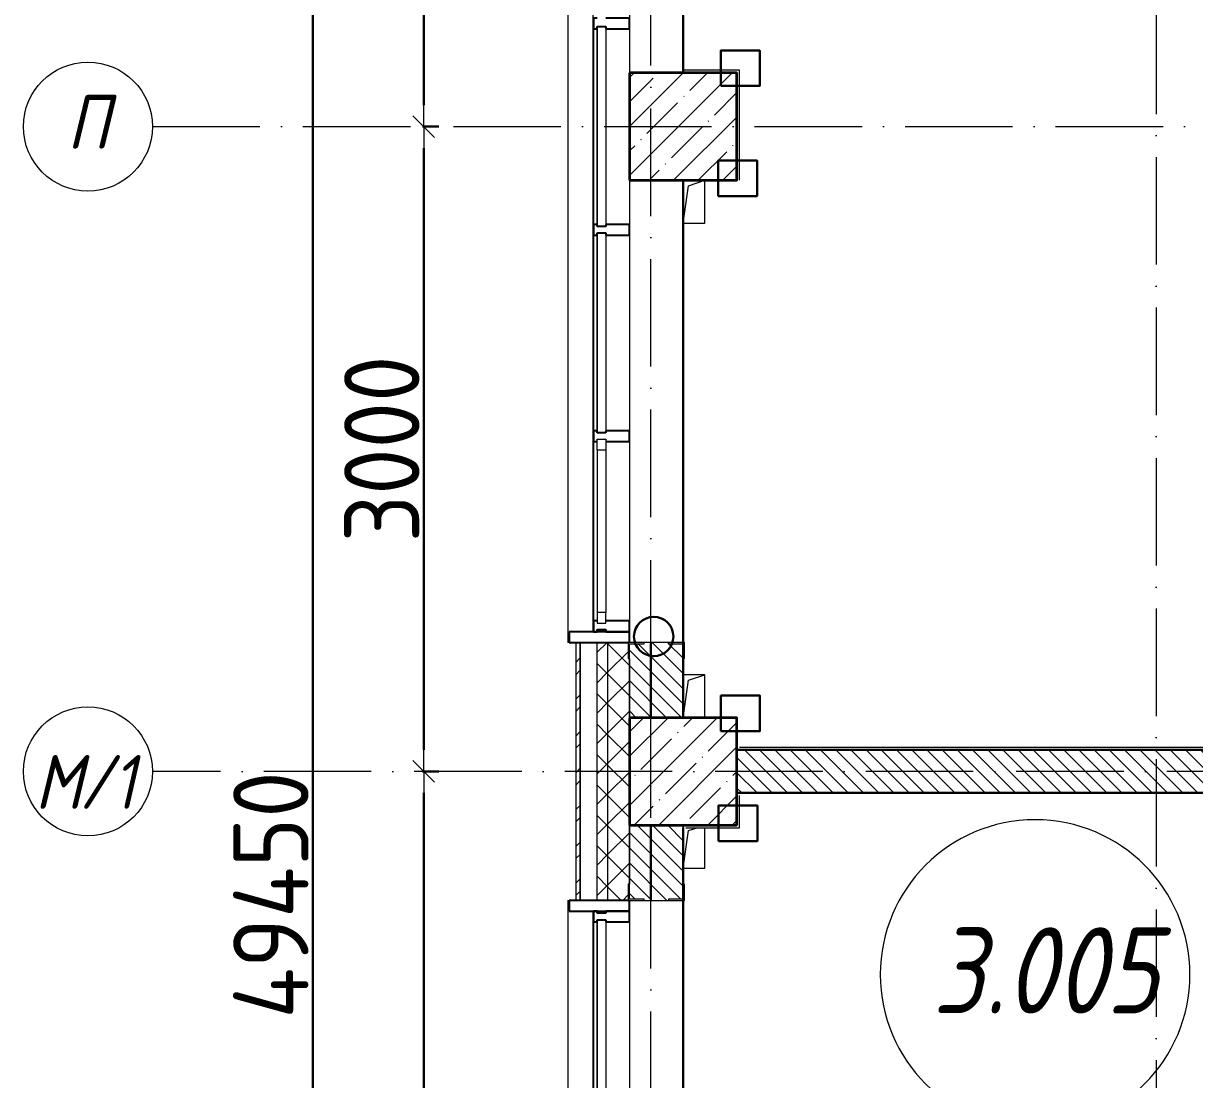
# Model space of a CAD drawing. Header units: millimetres. Extents: x -213536 to 1564669, y -45299 to 942238.
# Drawn here: x 427773 to 433220, y 449102 to 454015 of the extents above; entities that cross this region are included whole.
import ezdxf

# ---------------------------------------------------------------- set-up
doc = ezdxf.new("R2010")
doc.units = ezdxf.units.MM
doc.linetypes.add('50_200_ШТРИХ_1Т_ш5_п1_п1_', pattern=[700, 500, -100, 0, -100])
doc.linetypes.add('Штрих короткий', pattern=[300, 150, -150])
for name, color, linetype, lineweight in [('0-1', 7, 'Continuous', 5), ('0-2', 7, 'Continuous', 9), ('2) ПГП 4м', 4, 'Continuous', 30), ('2.1) ПГП окна 2.8 м', 5, 'Continuous', 30), ('3) ЖБ 4м', 3, 'Continuous', 30), ('3.1) ЖБ окна 1.2 м', 102, 'Continuous', 30), ('4) Метл уголки', 6, 'Continuous', 30), ('5) Швы', 2, 'Continuous', 30), ('Импосты витража', 7, 'Continuous', 9), ('Импосты витража-1', 7, 'Continuous', 25), ('Каркас_Импост', 7, 'Continuous', 13), ('Марки помещений', 7, 'Continuous', 9), ('Несущие колонны', 7, 'Continuous', 9), ('Несущие колонны-1', 7, 'Continuous', 35), ('Обобщенные модели', 7, 'Continuous', 9), ('Общие ребра', 7, 'Continuous', 9), ('Окна', 7, 'Continuous', 9), ('Оси', 7, 'Continuous', 9), ('Оси-1', 7, 'Continuous', 20), ('Оси-2', 7, '50_200_ШТРИХ_1Т_ш5_п1_п1_', 9), ('Остекление-1', 7, 'Continuous', 9), ('Перемычка-1', 7, 'Штрих короткий', 9), ('Размеры', 7, 'Continuous', 15), ('Стены', 7, 'Continuous', 9), ('Стены-1', 7, 'Continuous', 13), ('Штриховка разреза-1', 7, 'Continuous', 9)]:
    doc.layers.add(name, color=color, linetype=linetype, lineweight=lineweight)
doc.layers.add('Каркас_Импост-2', color=7, linetype='Continuous', lineweight=9, true_color=0xaaaaaa)
doc.layers.get('0-2').off()
doc.styles.add('ISOCPEUR_I_1', font='isocpeui.ttf', dxfattribs={"width": 0.85, "height": 2.5})
doc.styles.add('ISOCPEUR_I_2', font='isocpeui.ttf', dxfattribs={"width": 0.85, "height": 2.3})
doc.styles.add('СПДС', font='isocpeur.ttf', dxfattribs={"width": 0.9})
doc.dimstyles.new('Размера А3', dxfattribs={"dimtxt": 200, "dimasz": 100, "dimexe": 70, "dimexo": 100, "dimgap": 20, "dimtad": 1, "dimdec": 0, "dimrnd": 10, "dimzin": 0, "dimdsep": 46, "dimtxsty": 'СПДС', "dimblk": 'ARROWHEAD_6', "dimcen": 1, "dimclrd": 256, "dimclre": 256, "dimclrt": 256, "dimazin": 0, "dimtfac": 1, "dimtdec": 0, "dimtmove": 2, "dimatfit": 3, "dimfxl": 1, "dimtolj": 1, "dimtzin": 0, "dimarcsym": 0})
pattern_1 = [(45, (0, 0), (-70.71068, 70.71068), []), (135, (0, 0), (-70.71068, -70.71068), [])]
pattern_2 = [(135, (0, 0), (-35.35534, -35.35534), [])]

# ---------------------------------------------------------------- blocks, each defined once
blk = doc.blocks.new('Ось сетки - Круг_Ø6_00__ISO-2_5_0_9K_-16731441-АИ2_03_План отделки стен 3-го этажа _Часть 2_')
at = {"layer": 'Оси-1'}
blk.add_circle((0, 0), 3, dxfattribs=at)
blk = doc.blocks.new('ARROWHEAD_6')
at = {"color": 0, "linetype": 'Continuous'}
for p, q in [((0, 0), (-1, 0)), ((-0.5, -0.5), (0.5, 0.5))]:
    blk.add_line(p, q, dxfattribs=at)
blk = doc.blocks.new('*D4695')
at = {"layer": 'Defpoints', "color": 0, "transparency": 16777216}
for p in [(429529.1, 450535.4), (429635.2, 450535.4), (429529.1, 444535.4)]:
    blk.add_point(p, dxfattribs=at)
at = {"layer": 'Размеры', "lineweight": -2, "transparency": 16777216}
for p, q in [((429629.1, 450535.4), (429705.2, 450535.4)), ((429635.2, 444635.4), (429635.2, 450435.4)), ((429629.1, 444535.4), (429705.2, 444535.4))]:
    blk.add_line(p, q, dxfattribs=at)
at = {"layer": 'Размеры', "lineweight": -2, "transparency": 16777216, "xscale": 100, "yscale": 100, "zscale": 100}
for p, rotation in [((429635.2, 450535.4), 90), ((429635.2, 444535.4), 270)]:
    blk.add_blockref('ARROWHEAD_6', p, dxfattribs=dict(at, rotation=rotation))
at = {"layer": 'Размеры', "transparency": 16777216, "insert": (429440.2, 447535.4), "char_height": 350, "width": 2.488, "attachment_point": 5, "rotation": 90, "style": 'СПДС'}
blk.add_mtext('\\A1;6000', dxfattribs=at)
blk = doc.blocks.new('*D4696')
at = {"layer": 'Defpoints', "color": 0, "transparency": 16777216}
for p in [(429529.1, 453535.4), (429635.2, 453535.4), (429529.1, 450535.4)]:
    blk.add_point(p, dxfattribs=at)
at = {"layer": 'Размеры', "lineweight": -2, "transparency": 16777216}
for p, q in [((429629.1, 453535.4), (429705.2, 453535.4)), ((429635.2, 450635.4), (429635.2, 453435.4)), ((429629.1, 450535.4), (429705.2, 450535.4))]:
    blk.add_line(p, q, dxfattribs=at)
at = {"layer": 'Размеры', "lineweight": -2, "transparency": 16777216, "xscale": 100, "yscale": 100, "zscale": 100}
for p, rotation in [((429635.2, 453535.4), 90), ((429635.2, 450535.4), 270)]:
    blk.add_blockref('ARROWHEAD_6', p, dxfattribs=dict(at, rotation=rotation))
at = {"layer": 'Размеры', "transparency": 16777216, "insert": (429440.2, 452035.4), "char_height": 350, "width": 2.488, "attachment_point": 5, "rotation": 90, "style": 'СПДС'}
blk.add_mtext('\\A1;3000', dxfattribs=at)
blk = doc.blocks.new('*D4697')
at = {"layer": 'Defpoints', "color": 0, "transparency": 16777216}
for p in [(429529.1, 459535.4), (429635.2, 459535.4), (429529.1, 453535.4)]:
    blk.add_point(p, dxfattribs=at)
at = {"layer": 'Размеры', "lineweight": -2, "transparency": 16777216}
for p, q in [((429629.1, 459535.4), (429705.2, 459535.4)), ((429635.2, 453635.4), (429635.2, 459435.4)), ((429629.1, 453535.4), (429705.2, 453535.4))]:
    blk.add_line(p, q, dxfattribs=at)
at = {"layer": 'Размеры', "lineweight": -2, "transparency": 16777216, "xscale": 100, "yscale": 100, "zscale": 100}
for p, rotation in [((429635.2, 459535.4), 90), ((429635.2, 453535.4), 270)]:
    blk.add_blockref('ARROWHEAD_6', p, dxfattribs=dict(at, rotation=rotation))
at = {"layer": 'Размеры', "transparency": 16777216, "insert": (429440.2, 456535.4), "char_height": 350, "width": 2.488, "attachment_point": 5, "rotation": 90, "style": 'СПДС'}
blk.add_mtext('\\A1;6000', dxfattribs=at)
blk = doc.blocks.new('*D4702')
at = {"layer": 'Defpoints', "color": 0, "transparency": 16777216}
for p in [(429013.2, 474685.4), (429119.2, 474685.4), (429013.2, 425235.4)]:
    blk.add_point(p, dxfattribs=at)
at = {"layer": 'Размеры', "lineweight": -2, "transparency": 16777216}
for p, q in [((429113.2, 474685.4), (429189.2, 474685.4)), ((429119.2, 425335.4), (429119.2, 474585.4)), ((429113.2, 425235.4), (429189.2, 425235.4))]:
    blk.add_line(p, q, dxfattribs=at)
at = {"layer": 'Размеры', "lineweight": -2, "transparency": 16777216, "xscale": 100, "yscale": 100, "zscale": 100}
for p, rotation in [((429119.2, 474685.4), 90), ((429119.2, 425235.4), 270)]:
    blk.add_blockref('ARROWHEAD_6', p, dxfattribs=dict(at, rotation=rotation))
at = {"layer": 'Размеры', "transparency": 16777216, "insert": (428924.2, 449960.4), "char_height": 350, "width": 3.261, "attachment_point": 5, "rotation": 90, "style": 'СПДС'}
blk.add_mtext('\\A1;49450', dxfattribs=at)
blk = doc.blocks.new('BSC_Колонна _Прямоугольная - 500х500-V37-АИ2_03_План отделки стен 3-го этажа _Часть 2_')
at = {"layer": 'Несущие колонны'}
h = blk.add_hatch(dxfattribs=at)
h.set_pattern_fill('FP_45', color=256, style=0, pattern_type=2)
h.set_pattern_definition([(45, (-150, -28300), (-114.04925, 114.04925), []), (45, (-35.95, -28300), (-114.04925, 114.04925), [201.613, -40.323, 3.353, -36.97])])
h.paths.add_polyline_path([(-250, -250), (250, -250), (250, 250), (-250, 250), (-250, -97.8)], flags=0)
at = {"layer": 'Несущие колонны-1'}
for p, q in [((250, 250), (-250, 250)), ((-250, 250), (-250, -250)), ((250, -250), (250, 250)), ((-250, -250), (250, -250))]:
    blk.add_line(p, q, dxfattribs=at)
blk = doc.blocks.new('BSC_Колонна _Прямоугольная - 500х500-V43-АИ2_03_План отделки стен 3-го этажа _Часть 2_')
at = {"layer": 'Несущие колонны'}
h = blk.add_hatch(dxfattribs=at)
h.set_pattern_fill('FP_51', color=256, style=0, pattern_type=2)
h.set_pattern_definition([(45, (-150, -25300), (-114.0493, 114.0493), []), (45, (-35.95, -25300), (-114.0493, 114.0493), [201.613, -40.323, 3.353, -36.97])])
h.paths.add_polyline_path([(-250, -250), (250, -250), (250, 250), (-250, 250), (-250, 130.1)], flags=0)
at = {"layer": 'Несущие колонны-1'}
for p, q in [((250, 250), (-250, 250)), ((-250, 250), (-250, -250)), ((250, -250), (250, 250)), ((-250, -250), (250, -250))]:
    blk.add_line(p, q, dxfattribs=at)
blk = doc.blocks.new('Проем_Дверь_Прямоугольный - 1800х2700h_оконные проемы-25805030-АИ2_03_План отделки стен 3-го этажа _Часть 2_')
at = {"layer": 'Перемычка-1'}
for p, q in [((900, 125), (-900, 125)), ((900, -125), (-900, -125))]:
    blk.add_line(p, q, dxfattribs=at)
blk = doc.blocks.new('Проем_Дверь_Прямоугольный - 2150х2700h_витражные проемы-27177106-АИ2_03_План отделки стен 3-го этажа _Часть 2_')
at = {"layer": 'Перемычка-1'}
for p, q in [((1075, 125), (-1075, 125)), ((1075, -125), (-1075, -125))]:
    blk.add_line(p, q, dxfattribs=at)
blk = doc.blocks.new('PNS_Панель прямоугольная1 - Нр_Стекло - 40мм-25293744-АИ2_03_План отделки стен 3-го этажа _Часть 2_')
at = {"layer": 'Остекление-1'}
for p, q in [((-800, 40), (800, 40)), ((-810, 0), (810, 0)), ((800, 0), (-800, 0))]:
    blk.add_line(p, q, dxfattribs=at)
blk = doc.blocks.new('Прямоугольный импост - Импост структурный с накладкой - 150мм-25651488-АИ2_03_План отделки стен 3-го этажа _Часть 2_')
at = {"layer": 'Импосты витража'}
for p, q in [((41650, -100), (43250, -100)), ((41650, -267), (43250, -267))]:
    blk.add_line(p, q, dxfattribs=at)
blk = doc.blocks.new('Прямоугольный импост - Импост структурный с накладкой - 150мм-25651501-АИ2_03_План отделки стен 3-го этажа _Часть 2_')
at = {"layer": 'Импосты витража-1'}
for p, q in [((-25, 0), (-25, 17)), ((-25, 17), (25, 17)), ((-15, 0), (-25, 0)), ((-15, -40), (-15, 0)), ((25, 0), (15, 0)), ((15, 0), (15, -40)), ((25, 17), (25, 0)), ((-25, -150), (-25, -40)), ((-25, -40), (-15, -40)), ((15, -40), (25, -40)), ((25, -40), (25, -150)), ((25, -150), (-25, -150))]:
    blk.add_line(p, q, dxfattribs=at)
blk = doc.blocks.new('Прямоугольный импост - Откос НВФ_50х280 мм-25995273-АИ2_03_План отделки стен 3-го этажа _Часть 2_')
at = {"layer": 'Импосты витража-1'}
for p, q in [((0, 130), (-50, 130)), ((-50, 130), (-50, -150)), ((0, -144), (0, 130)), ((-50, -150), (0, -150))]:
    blk.add_line(p, q, dxfattribs=at)
blk = doc.blocks.new('Фахверк_СКБ_Уголок - 250_2700-27497298-АИ2_03_План отделки стен 3-го этажа _Часть 2_')
at = {"layer": 'Обобщенные модели'}
for p, q in [((200, 181), (125, 181)), ((125, 181), (125, 106)), ((131, 106), (131, 175)), ((131, 175), (200, 175)), ((200, 175), (200, 181)), ((125, 106), (131, 106)), ((131, -6), (125, -6)), ((125, -6), (125, -81)), ((131, -75), (131, -6)), ((125, -81), (200, -81)), ((200, -75), (131, -75)), ((200, -81), (200, -75))]:
    blk.add_line(p, q, dxfattribs=at)
blk = doc.blocks.new('PNS_Панель прямоугольная1 - Нр_Стекло - 40мм-25328009-АИ2_03_План отделки стен 3-го этажа _Часть 2_')
at = {"layer": 'Остекление-1'}
for p, q in [((-455, 40), (455, 40)), ((-465, 0), (465, 0)), ((455, 0), (-455, 0))]:
    blk.add_line(p, q, dxfattribs=at)
blk = doc.blocks.new('PNS_Панель прямоугольная2 - Нр_Стекло - 40мм-28855703-АИ2_03_План отделки стен 3-го этажа _Часть 2_')
at = {"layer": 'Каркас_Импост'}
for p, q in [((-427.5, 0), (-427.5, 40)), ((-427.5, 40), (-377.5, 40)), ((-377.5, 40), (-377.5, 0)), ((427.5, 40), (377.5, 40)), ((377.5, 40), (377.5, 0)), ((427.5, 0), (427.5, 40)), ((-377.5, 0), (-427.5, 0)), ((377.5, 0), (427.5, 0))]:
    blk.add_line(p, q, dxfattribs=at)
at = {"layer": 'Каркас_Импост-2'}
for p, q in [((-377.5, 40), (377.5, 40)), ((-377.5, 0), (377.5, 0))]:
    blk.add_line(p, q, dxfattribs=at)
blk = doc.blocks.new('Прямоугольный импост - Откос НВФ_50х280 мм-V169-АИ2_03_План отделки стен 3-го этажа _Часть 2_')
at = {"layer": 'Импосты витража-1'}
for p, q in [((-50, 130), (0, 130)), ((-50, -150), (-50, 130)), ((0, 130), (0, -144)), ((0, -150), (-50, -150))]:
    blk.add_line(p, q, dxfattribs=at)
blk = doc.blocks.new('Прямоугольный импост - Импост структурный с накладкой - 150мм-V193-АИ2_03_План отделки стен 3-го этажа _Часть 2_')
at = {"layer": 'Импосты витража'}
for p, q in [((-267, 28755), (-267, 27845)), ((-100, 28755), (-100, 28550)), ((-100, 28050), (-100, 27845))]:
    blk.add_line(p, q, dxfattribs=at)
blk = doc.blocks.new('Прямоугольный импост - Импост структурный с накладкой - 150мм-28072245-АИ2_03_План отделки стен 3-го этажа _Часть 2_')
at = {"layer": 'Импосты витража'}
for p, q in [((48535, -100), (49445, -100)), ((48535, -267), (49445, -267))]:
    blk.add_line(p, q, dxfattribs=at)
blk = doc.blocks.new('Прямоугольный импост - Импост структурный с накладкой - 150мм-28072255-АИ2_03_План отделки стен 3-го этажа _Часть 2_')
at = {"layer": 'Импосты витража'}
for p, q in [((47650, -100), (48485, -100)), ((47650, -267), (48485, -267))]:
    blk.add_line(p, q, dxfattribs=at)
blk = doc.blocks.new('Прямоугольный импост - Импост структурный с накладкой - 150мм-V192-АИ2_03_План отделки стен 3-го этажа _Часть 2_')
at = {"layer": 'Импосты витража-1'}
for p, q in [((-25, 0), (-25, 17)), ((-25, 17), (25, 17)), ((25, 0), (15, 0)), ((15, 0), (15, -40)), ((25, 17), (25, 0)), ((-25, -150), (-25, -40)), ((15, -40), (25, -40)), ((25, -40), (25, -150)), ((25, -150), (-25, -150))]:
    blk.add_line(p, q, dxfattribs=at)
blk = doc.blocks.new('Прямоугольный импост - Импост структурный с накладкой - 150мм-28072285-АИ2_03_План отделки стен 3-го этажа _Часть 2_')
at = {"layer": 'Импосты витража-1'}
for p, q in [((-25, 0), (-25, 17)), ((-25, 17), (25, 17)), ((-15, 0), (-25, 0)), ((-15, -40), (-15, 0)), ((25, 0), (15, 0)), ((15, 0), (15, -40)), ((25, 17), (25, 0)), ((-25, -150), (-25, -40)), ((-25, -40), (-15, -40)), ((15, -40), (25, -40)), ((25, -40), (25, -150)), ((25, -150), (-25, -150))]:
    blk.add_line(p, q, dxfattribs=at)
blk = doc.blocks.new('Прямоугольный импост - Импост структурный с накладкой - 150мм-V191-АИ2_03_План отделки стен 3-го этажа _Часть 2_')
at = {"layer": 'Импосты витража-1'}
for p, q in [((-25, 0), (-25, 17)), ((-25, 17), (25, 17)), ((-15, 0), (-25, 0)), ((-15, -40), (-15, 0)), ((25, 17), (25, 0)), ((-25, -150), (-25, -40)), ((-25, -40), (-15, -40)), ((25, -40), (25, -150)), ((25, -150), (-25, -150))]:
    blk.add_line(p, q, dxfattribs=at)
blk = doc.blocks.new('AR_Отверстие прямоугольное _в плите_ - AR_Отверстие прямоугольное _в плите_-V213-АИ2_03_План отделки стен 3-го этажа _Часть 2_')
at = {"layer": 'Обобщенные модели'}
for p, q in [((-50, -100), (-25, 75)), ((-25, 75), (50, 100)), ((50, -100), (50, 100)), ((-50, -100), (50, -100))]:
    blk.add_line(p, q, dxfattribs=at)
blk = doc.blocks.new('AR_Отверстие прямоугольное _в плите_ - AR_Отверстие прямоугольное _в плите_-V214-АИ2_03_План отделки стен 3-го этажа _Часть 2_')
at = {"layer": 'Обобщенные модели'}
for p, q in [((-50, -100), (-25, 75)), ((-25, 75), (14.5, 88.2)), ((50, -100), (50, 88.2)), ((-50, -100), (50, -100))]:
    blk.add_line(p, q, dxfattribs=at)
blk = doc.blocks.new('AR_Отверстие прямоугольное _в плите_ - AR_Отверстие прямоугольное _в плите_-V215-АИ2_03_План отделки стен 3-го этажа _Часть 2_')
at = {"layer": 'Обобщенные модели'}
for p, q in [((50, 100), (-50, 100)), ((-50, -100), (-25, 75)), ((-25, 75), (50, 100)), ((50, -100), (50, 100))]:
    blk.add_line(p, q, dxfattribs=at)
blk = doc.blocks.new('Отлив_СКБ - Отлив витража_120_НВФ-31886035-АИ2_03_План отделки стен 3-го этажа _Часть 2_')
at = {"layer": 'Окна'}
for p, q in [((0, 113), (0, 120)), ((4800, 120), (0, 120)), ((4800, 120), (4800, 113)), ((50, 2), (4750, 2))]:
    blk.add_line(p, q, dxfattribs=at)
blk = doc.blocks.new('Отлив_СКБ - Отлив витража_120_НВФ-V269-АИ2_03_План отделки стен 3-го этажа _Часть 2_')
at = {"layer": 'Окна'}
for p, q in [((0, 113), (0, 120)), ((1800, 120), (0, 120)), ((1800, 120), (1800, 113)), ((50, 2), (1750, 2))]:
    blk.add_line(p, q, dxfattribs=at)
blk = doc.blocks.new('0125-Р-ОО-Ш2-АР-о_23_10_2024_rvt-1-АИ2_03_План отделки стен 3-го этажа _Часть 2_')
at = {"layer": 'Штриховка разреза-1'}
h = blk.add_hatch(dxfattribs=at)
h.set_pattern_fill('FP_1', color=256, style=0, pattern_type=2)
h.set_pattern_definition(pattern_2)
h.paths.add_polyline_path([(81, 25550), (150, 25550), (150, 25894), (81, 25894), (81, 25900), (-31, 25900), (-31, 25894), (-100, 25894), (-100, 25550)], flags=0)
h.paths.add_polyline_path([(81, 30700), (81, 30706), (150, 30706), (150, 31894), (81, 31894), (81, 31900), (-31, 31900), (-31, 31894), (-100, 31894), (-100, 30706), (-31, 30706), (-31, 30700)], flags=0)
h.paths.add_polyline_path([(81, 33700), (81, 33706), (150, 33706), (150, 34050), (-100, 34050), (-100, 33706), (-31, 33706), (-31, 33700)], flags=0)
h = blk.add_hatch(dxfattribs=at)
h.set_pattern_fill('FP_80', color=256, style=0, pattern_type=2)
h.set_pattern_definition([(45, (0, 0), (-85.5366, 85.5366), []), (45, (57.02, 0), (-85.5366, 85.5366), [])])
h.paths.add_polyline_path([(-350, 11335), (-330, 11335), (-330.3, 13650), (-350, 13650), (-350, 12493.2)], flags=0)
h.paths.add_polyline_path([(-350, 15450), (-330, 15450), (-330.3, 16900), (-350, 16900), (-350, 16189.5)], flags=0)
h.paths.add_polyline_path([(-330.3, 18700), (-330, 18700), (-330.3, 19900), (-350, 19900), (-350, 18700)], flags=0)
h.paths.add_polyline_path([(-330.3, 21700), (-330, 21700), (-330.3, 22900), (-350, 22900), (-350, 21700)], flags=0)
h.paths.add_polyline_path([(-330.3, 24700), (-330, 24700), (-330.3, 25900), (-350, 25900), (-350, 24700)], flags=0)
h = blk.add_hatch(dxfattribs=at)
h.set_pattern_fill('FP_81', color=256, style=0, pattern_type=2)
h.set_pattern_definition(pattern_1)
h.paths.add_polyline_path([(-200, 11335), (-200, 13650), (-250, 13650), (-250, 11335)], flags=0)
h.paths.add_polyline_path([(-250, 15450), (-200, 15450), (-200, 16900), (-250, 16900), (-250, 16189.5)], flags=0)
h.paths.add_polyline_path([(-200, 18700), (-200, 19900), (-250, 19900), (-250, 18700)], flags=0)
h.paths.add_polyline_path([(-250, 21700), (-200, 21700), (-200, 22900), (-250, 22900), (-250, 21733.8)], flags=0)
h.paths.add_polyline_path([(-200, 24700), (-200, 25900), (-250, 25900), (-250, 24700)], flags=0)
h = blk.add_hatch(dxfattribs=at)
h.set_pattern_fill('FP_81', color=256, style=0, pattern_type=2)
h.set_pattern_definition(pattern_1)
h.paths.add_polyline_path([(-200, 11335), (-100, 11335), (-100, 13575), (-106, 13575), (-106, 13650), (-200, 13650), (-200, 11350)], flags=0)
h.paths.add_polyline_path([(-200, 15450), (-106, 15450), (-106, 15525), (-100, 15525), (-100, 16825), (-106, 16825), (-106, 16900), (-200, 16900), (-200, 16189.5)], flags=0)
h.paths.add_polyline_path([(-200, 18700), (-106, 18700), (-106, 18775), (-100, 18775), (-100, 19825), (-106, 19825), (-106, 19900), (-200, 19900), (-200, 18961.6)], flags=0)
h.paths.add_polyline_path([(-200, 21700), (-106, 21700), (-106, 21775), (-100, 21775), (-100, 22825), (-106, 22825), (-106, 22900), (-200, 22900), (-200, 21706)], flags=0)
h.paths.add_polyline_path([(-200, 24700), (-106, 24700), (-106, 24775), (-100, 24775), (-100, 25825), (-106, 25825), (-106, 25900), (-200, 25900), (-200, 25430.1)], flags=0)
h = blk.add_hatch(dxfattribs=at)
h.set_pattern_fill('FP_1', color=256, style=0, pattern_type=2)
h.set_pattern_definition(pattern_2)
h.paths.add_polyline_path([(7450, 25200), (7450, 25400), (3906, 25400), (3906, 25331), (3900, 25331), (3900, 25400), (400, 25400), (400, 25200), (3900, 25200), (3900, 25269), (3906, 25269), (3906, 25200), (7125.7, 25200)], flags=0)
h = blk.add_hatch(dxfattribs=at)
h.set_pattern_fill('FP_1', color=256, style=0, pattern_type=2)
h.set_pattern_definition(pattern_2)
h.paths.add_polyline_path([(150, 19550), (150, 19894), (81, 19894), (81, 19900), (-31, 19900), (-31, 19894), (-100, 19894), (-100, 19550)], flags=0)
h.paths.add_polyline_path([(81, 21700), (81, 21706), (150, 21706), (150, 22894), (81, 22894), (81, 22900), (-31, 22900), (-31, 22894), (-100, 22894), (-100, 21706), (-31, 21706), (-31, 21700)], flags=0)
h.paths.add_polyline_path([(81, 24700), (81, 24706), (150, 24706), (150, 25050), (-100, 25050), (-100, 24706), (-31, 24706), (-31, 24700)], flags=0)
at = {"layer": 'Общие ребра'}
for p, q in [((-330, 25900), (-330, 24700)), ((-330, 24700), (-330, 25900)), ((-250, 24700), (-250, 25900)), ((-200, 24700), (-200, 25900)), ((-100, 25550), (-100, 25825)), ((-100, 25825), (-100, 25550)), ((-100, 24775), (-100, 25050)), ((-100, 25050), (-100, 24775))]:
    blk.add_line(p, q, dxfattribs=at)
at = {"layer": 'Стены'}
for p, q in [((150, 30700), (150, 28562)), ((150, 28050), (150, 25900)), ((150, 24700), (150, 22900))]:
    blk.add_line(p, q, dxfattribs=at)
at = {"layer": 'Стены-1'}
for p, q in [((-350, 25900), (-350, 24700)), ((-330, 25900), (-350, 25900)), ((-106, 25900), (-330, 25900)), ((81, 25900), (-31, 25900)), ((150, 25550), (150, 25825)), ((3900, 25400), (400, 25400)), ((400, 25200), (3900, 25200)), ((150, 24775), (150, 25050)), ((-350, 24700), (-330, 24700)), ((-330, 24700), (-106, 24700)), ((-31, 24700), (81, 24700))]:
    blk.add_line(p, q, dxfattribs=at)
at = {"layer": '0-2'}
for name, p, rotation in [('Отлив_СКБ - Отлив витража_120_НВФ-31886035-АИ2_03_План отделки стен 3-го этажа _Часть 2_', (-267, 25900), 90), ('Проем_Дверь_Прямоугольный - 2150х2700h_витражные проемы-27177106-АИ2_03_План отделки стен 3-го этажа _Часть 2_', (25, 29625), 89.99999999999991), ('PNS_Панель прямоугольная1 - Нр_Стекло - 40мм-25328009-АИ2_03_План отделки стен 3-го этажа _Часть 2_', (-250, 28300), 269.9999999999987), ('Проем_Дверь_Прямоугольный - 2150х2700h_витражные проемы-27177106-АИ2_03_План отделки стен 3-го этажа _Часть 2_', (25, 26975), 89.99999999999991), ('Прямоугольный импост - Импост структурный с накладкой - 150мм-28072245-АИ2_03_План отделки стен 3-го этажа _Часть 2_', (0, 76330), 270.0000000000001), ('PNS_Панель прямоугольная1 - Нр_Стекло - 40мм-25328009-АИ2_03_План отделки стен 3-го этажа _Часть 2_', (-250, 27340), 269.9999999999987), ('Прямоугольный импост - Импост структурный с накладкой - 150мм-28072255-АИ2_03_План отделки стен 3-го этажа _Часть 2_', (0, 74485), 270.0000000000001), ('PNS_Панель прямоугольная2 - Нр_Стекло - 40мм-28855703-АИ2_03_План отделки стен 3-го этажа _Часть 2_', (-250, 26417.5), 269.9999999999987), ('Фахверк_СКБ_Уголок - 250_2700-27497298-АИ2_03_План отделки стен 3-го этажа _Часть 2_', (-25, 26025), 269.9999999999999), ('Фахверк_СКБ_Уголок - 250_2700-27497298-АИ2_03_План отделки стен 3-го этажа _Часть 2_', (75, 24575), 89.99999999999991), ('Отлив_СКБ - Отлив витража_120_НВФ-V269-АИ2_03_План отделки стен 3-го этажа _Часть 2_', (-267, 22900), 90), ('Прямоугольный импост - Откос НВФ_50х280 мм-25995273-АИ2_03_План отделки стен 3-го этажа _Часть 2_', (-250, 24700), 89.99999999999847), ('Проем_Дверь_Прямоугольный - 1800х2700h_оконные проемы-25805030-АИ2_03_План отделки стен 3-го этажа _Часть 2_', (25, 23800), 89.99999999999991), ('Прямоугольный импост - Импост структурный с накладкой - 150мм-25651488-АИ2_03_План отделки стен 3-го этажа _Часть 2_', (0, 66250), 269.9999999999994), ('PNS_Панель прямоугольная1 - Нр_Стекло - 40мм-25293744-АИ2_03_План отделки стен 3-го этажа _Часть 2_', (-250, 23800), 269.9999999999985)]:
    blk.add_blockref(name, p, dxfattribs=dict(at, rotation=rotation))
at = {"layer": '0-2', "extrusion": (0, 0, -1)}
for name, p, rotation in [('Прямоугольный импост - Импост структурный с накладкой - 150мм-V192-АИ2_03_План отделки стен 3-го этажа _Часть 2_', (250, 28780), 270.0000000000013), ('Прямоугольный импост - Импост структурный с накладкой - 150мм-28072285-АИ2_03_План отделки стен 3-го этажа _Часть 2_', (250, 27820), 270.0000000000013), ('Прямоугольный импост - Импост структурный с накладкой - 150мм-V191-АИ2_03_План отделки стен 3-го этажа _Часть 2_', (250, 26860), 270.0000000000013), ('Прямоугольный импост - Импост структурный с накладкой - 150мм-V192-АИ2_03_План отделки стен 3-го этажа _Часть 2_', (250, 25975), 270.0000000000013), ('Прямоугольный импост - Откос НВФ_50х280 мм-V169-АИ2_03_План отделки стен 3-го этажа _Часть 2_', (250, 25900), 270.0000000000013), ('Прямоугольный импост - Импост структурный с накладкой - 150мм-25651501-АИ2_03_План отделки стен 3-го этажа _Часть 2_', (250, 24625), 270.0000000000015)]:
    blk.add_blockref(name, p, dxfattribs=dict(at, rotation=rotation))
at = {"layer": '0-2'}
for name, p in [('Прямоугольный импост - Импост структурный с накладкой - 150мм-V193-АИ2_03_План отделки стен 3-го этажа _Часть 2_', (0, 0)), ('BSC_Колонна _Прямоугольная - 500х500-V37-АИ2_03_План отделки стен 3-го этажа _Часть 2_', (150, 28300)), ('AR_Отверстие прямоугольное _в плите_ - AR_Отверстие прямоугольное _в плите_-V213-АИ2_03_План отделки стен 3-го этажа _Часть 2_', (200, 27950)), ('AR_Отверстие прямоугольное _в плите_ - AR_Отверстие прямоугольное _в плите_-V215-АИ2_03_План отделки стен 3-го этажа _Часть 2_', (200, 25650)), ('BSC_Колонна _Прямоугольная - 500х500-V43-АИ2_03_План отделки стен 3-го этажа _Часть 2_', (150, 25300)), ('AR_Отверстие прямоугольное _в плите_ - AR_Отверстие прямоугольное _в плите_-V214-АИ2_03_План отделки стен 3-го этажа _Часть 2_', (200, 24950))]:
    blk.add_blockref(name, p, dxfattribs=at)
blk = doc.blocks.new('AI_Марка_Помещение_х1__Общий_E___ISO-2_1K_ - Номер-16210215-АИ2_03_План отделки стен 3-го этажа _Часть 2_')
at = {"layer": 'Марки помещений'}
for start, end in [(360, 180), (180, 360)]:
    blk.add_arc((0.039, 0.312), 2.4, start, end, dxfattribs=at)
blk = doc.blocks.new('3этНиз')
at = {"layer": 'Стены-1'}
for p, q in [((431104.1, 453797.4), (430842.1, 453797.4)), ((430842.1, 453797.4), (430842.1, 453785.4)), ((431104.1, 453285.4), (431104.1, 453797.4)), ((434480.1, 450647.4), (431104.1, 450647.4)), ((431092.1, 450635.4), (434492.1, 450635.4)), ((431104.1, 450273.6), (431104.1, 450423.4)), ((430842.1, 450285.4), (430842.1, 450273.6)), ((430854.1, 450273.6), (431104.1, 450273.6))]:
    blk.add_line(p, q, dxfattribs=at)
at = {"layer": '0-1'}
blk.add_blockref('0125-Р-ОО-Ш2-АР-о_23_10_2024_rvt-1-АИ2_03_План отделки стен 3-го этажа _Часть 2_', (430692.1, 425235.4), dxfattribs=at)
at = {"layer": 'Марки помещений', "color": 3, "xscale": 300, "yscale": 300, "zscale": 99.99999999999993}
blk.add_blockref('AI_Марка_Помещение_х1__Общий_E___ISO-2_1K_ - Номер-16210215-АИ2_03_План отделки стен 3-го этажа _Часть 2_', (432467, 449496.7), dxfattribs=at)
at = {"layer": 'Марки помещений', "color": 114, "true_color": 0x139b48, "insert": (432000.9, 449809.6), "char_height": 400, "width": 785.654, "attachment_point": 1, "style": 'ISOCPEUR_I_2'}
blk.add_mtext('3.005', dxfattribs=at)
blk = doc.blocks.new('Ось 3 этаж')
at = {"layer": 'Оси-2'}
for p, q in [((430692.1, 423014.8), (430692.1, 477896.8)), ((433042.1, 477896.8), (433042.1, 423014.8)), ((428373.3, 453535.4), (459092.1, 453535.4)), ((438492.1, 450535.4), (428373.3, 450535.4))]:
    blk.add_line(p, q, dxfattribs=at)
at = {"layer": 'Оси-1', "xscale": 99.99999999999993, "yscale": 99.99999999999993, "zscale": 99.99999999999993}
for p, rotation in [((428073.3, 453535.4), 269.9999999999996), ((428073.3, 450535.4), 89.9999999999998)]:
    blk.add_blockref('Ось сетки - Круг_Ø6_00__ISO-2_5_0_9K_-16731441-АИ2_03_План отделки стен 3-го этажа _Часть 2_', p, dxfattribs=dict(at, rotation=rotation))
at = {"layer": 'Оси', "char_height": 250, "attachment_point": 1, "style": 'ISOCPEUR_I_1'}
for s, insert, width in [('\\fISOCPEUR|b0|i1|c204|p34|;\\W.9;П', (427975.3, 453682.1), 223.671), ('\\fISOCPEUR|b0|i1|c204|p34|;\\W.9;М', (427825.7, 450611.5), 252.532), ('/1', (428034.1, 450611.5), 346.329)]:
    blk.add_mtext(s, dxfattribs=dict(at, insert=insert, width=width))
at = {"layer": 'Размеры'}
for base, p1, p2, picture, middle in [((429119.2, 474685.4), (429013.2, 425235.4), (429013.2, 474685.4), '*D4702', (428924.2, 449960.4)), ((429635.2, 459535.4), (429529.1, 453535.4), (429529.1, 459535.4), '*D4697', (429440.2, 456535.4)), ((429635.2, 453535.4), (429529.1, 450535.4), (429529.1, 453535.4), '*D4696', (429440.2, 452035.4)), ((429635.2, 450535.4), (429529.1, 444535.4), (429529.1, 450535.4), '*D4695', (429440.2, 447535.4))]:
    dim = blk.add_linear_dim(base=base, p1=p1, p2=p2, angle=90, dimstyle='Размера А3', override={"dimtxt": 350}, dxfattribs=at)
    dim.commit()
    dim.dimension.update_dxf_attribs({"geometry": picture, "text_midpoint": middle})

msp = doc.modelspace()

# ---------------------------------------------------------------- linework, layer by layer
at = {"layer": '2) ПГП 4м'}
for points in [[(430842.1, 456535.4), (435642.1, 456535.4), (435642.1, 456085.4), (436342.1, 456086.6), (436342.1, 456535.4), (437892.1, 456535.4), (437892.1, 452935.4), (438442.1, 452935.4), (438442.1, 451035.4), (434492.1, 451035.4), (434492.1, 450635.4), (431092.1, 450635.4)], [(431092.1, 450435.4), (436192.1, 450435.4), (436192.1, 449935.4), (436692.1, 449935.4), (436692.1, 450435.4), (437892.1, 450435.4), (437892.1, 449185.4), (438442.1, 449185.4), (438442.1, 447884.1), (430842.1, 447885.4)]]:
    msp.add_lwpolyline(points, dxfattribs=at)
at = {"layer": '2.1) ПГП окна 2.8 м'}
for points in [[(430692.1, 451135.5), (430692.1, 450785.4)], [(430692.1, 450285.4), (430692.1, 449935.4)]]:
    msp.add_lwpolyline(points, dxfattribs=at)
at = {"layer": '3) ЖБ 4м'}
for points in [[(430842.1, 453285.5), (431092.1, 453285.5), (431092.1, 453785.5), (430842.1, 453785.5)], [(431092.1, 450635.4), (431092.1, 450785.4), (430842.1, 450785.4)], [(430842.1, 450285.4), (431092.1, 450285.4), (431092.1, 450435.4)]]:
    msp.add_lwpolyline(points, dxfattribs=at)
at = {"layer": '3.1) ЖБ окна 1.2 м'}
for points in [[(430842.1, 456535.4), (430842.1, 453785.4)], [(430842.1, 453285.4), (430842.1, 450785.4)], [(430842.1, 450273.6), (430842.1, 447885.4)]]:
    msp.add_lwpolyline(points, dxfattribs=at)
at = {"layer": '4) Метл уголки'}
for points in [[(431016.5, 453724.5), (431197.8, 453724.5), (431197.8, 453889.2), (431016.5, 453889.2)], [(431004.5, 453212.5), (431185.8, 453212.5), (431185.8, 453377.2), (431004.5, 453377.2)], [(431017.6, 450723.4), (431198.9, 450723.4), (431198.9, 450888.1), (431017.6, 450888.1)], [(431005.6, 450211.4), (431186.9, 450211.4), (431186.9, 450376.1), (431005.6, 450376.1)]]:
    msp.add_lwpolyline(points, close=True, dxfattribs=at)
at = {"layer": '5) Швы'}
msp.add_circle((430704.7, 451163), 91.6, dxfattribs=at)

# ---------------------------------------------------------------- block references
at = {"color": 5, "lineweight": 30}
msp.add_blockref('Ось 3 этаж', (0, 0), dxfattribs=at)
at = {"layer": '3) ЖБ 4м'}
msp.add_blockref('3этНиз', (0, 0), dxfattribs=at)

# ---------------------------------------------------------------- texts
at = {"layer": 'Марки помещений', "color": 114, "true_color": 0x139b48, "insert": (432001.7, 449809.6), "char_height": 400, "width": 785.654, "attachment_point": 1, "style": 'ISOCPEUR_I_2'}
msp.add_mtext('3.005', dxfattribs=at)

doc.saveas('drawing.dxf')
